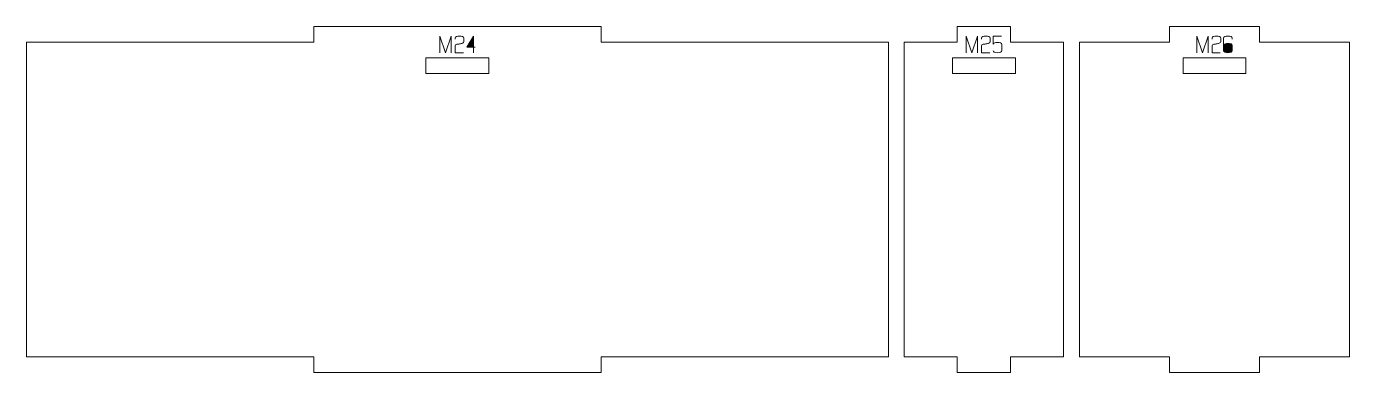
# Model space of a CAD drawing. Header units: centimetres. Extents: x -250 to 250, y -508 to 508.
# Drawn here: x -58.66 to -33.42, y -473.07 to -466.47 of the extents above; entities that cross this region are included whole.
import ezdxf

# ---------------------------------------------------------------- set-up
doc = ezdxf.new("R2010")
doc.units = ezdxf.units.CM
doc.header["$MEASUREMENT"] = 0
doc.layers.add('Capa 1', color=7, linetype='Continuous')

msp = doc.modelspace()

# ---------------------------------------------------------------- hatches: boundary and pattern name
at = {"layer": 'Capa 1', "true_color": 0x3e4095}
h = msp.add_hatch(color=175, dxfattribs=at)
edge = h.paths.add_edge_path()
edge.add_spline(control_points=[(-50.77359, -466.9741), (-50.77359, -466.9741), (-50.77359, -466.65766), (-50.77359, -466.65766), (-50.77359, -466.65766), (-50.66444, -466.9741), (-50.66444, -466.9741), (-50.66444, -466.9741), (-50.55575, -466.65766), (-50.55575, -466.65766), (-50.55575, -466.65766), (-50.55575, -466.9741), (-50.55575, -466.9741), (-50.55575, -466.9741), (-50.55575, -466.65766), (-50.55575, -466.65766), (-50.55575, -466.65766), (-50.66444, -466.9741), (-50.66444, -466.9741), (-50.66444, -466.9741), (-50.77359, -466.65766), (-50.77359, -466.65766), (-50.77359, -466.65766), (-50.77359, -466.9741), (-50.77359, -466.9741)], knot_values=[0, 0, 0, 0, 0.125, 0.125, 0.125, 0.25, 0.25, 0.25, 0.375, 0.375, 0.375, 0.5, 0.5, 0.5, 0.625, 0.625, 0.625, 0.75, 0.75, 0.75, 0.875, 0.875, 0.875, 1, 1, 1, 1], degree=3, periodic=1)
h = msp.add_hatch(color=175, dxfattribs=at)
edge = h.paths.add_edge_path()
edge.add_spline(control_points=[(-50.48054, -466.9741), (-50.48054, -466.9741), (-50.48054, -466.84156), (-50.48054, -466.84156), (-50.47962, -466.82964), (-50.46877, -466.82047), (-50.44798, -466.81405), (-50.43942, -466.81343), (-50.43124, -466.81244), (-50.42344, -466.81106), (-50.41565, -466.80969), (-50.40777, -466.80824), (-50.39982, -466.80671), (-50.38515, -466.80426), (-50.37391, -466.80227), (-50.36612, -466.80075), (-50.35832, -466.79922), (-50.35075, -466.79723), (-50.34341, -466.79478), (-50.32446, -466.78775), (-50.31498, -466.77873), (-50.31498, -466.76773), (-50.31498, -466.76773), (-50.31498, -466.69297), (-50.31498, -466.69297), (-50.31498, -466.68319), (-50.32285, -466.67486), (-50.3386, -466.66798), (-50.35434, -466.6611), (-50.37399, -466.65766), (-50.39753, -466.65766), (-50.42107, -466.65766), (-50.44072, -466.6611), (-50.45646, -466.66798), (-50.47221, -466.67486), (-50.48008, -466.68319), (-50.48008, -466.69297), (-50.48008, -466.69297), (-50.48008, -466.71544), (-50.48008, -466.71544), (-50.48008, -466.71544), (-50.48008, -466.69297), (-50.48008, -466.69297), (-50.48008, -466.68319), (-50.47221, -466.67486), (-50.45646, -466.66798), (-50.44072, -466.6611), (-50.42107, -466.65766), (-50.39753, -466.65766), (-50.37399, -466.65766), (-50.35434, -466.6611), (-50.3386, -466.66798), (-50.32285, -466.67486), (-50.31498, -466.68319), (-50.31498, -466.69297), (-50.31498, -466.69297), (-50.31498, -466.76773), (-50.31498, -466.76773), (-50.31498, -466.77873), (-50.32446, -466.78775), (-50.34341, -466.79478), (-50.35075, -466.79723), (-50.35832, -466.79922), (-50.36612, -466.80075), (-50.37391, -466.80227), (-50.38515, -466.80426), (-50.39982, -466.80671), (-50.40777, -466.80824), (-50.41565, -466.80969), (-50.42344, -466.81106), (-50.43124, -466.81244), (-50.43942, -466.81343), (-50.44798, -466.81405), (-50.46877, -466.82047), (-50.47962, -466.82964), (-50.48054, -466.84156), (-50.48054, -466.84156), (-50.48054, -466.9741), (-50.48054, -466.9741), (-50.48054, -466.9741), (-50.32369, -466.9741), (-50.32369, -466.9741), (-50.32369, -466.9741), (-50.48054, -466.9741), (-50.48054, -466.9741)], knot_values=[0, 0, 0, 0, 0.03571429, 0.03571429, 0.03571429, 0.07142857, 0.07142857, 0.07142857, 0.10714286, 0.10714286, 0.10714286, 0.14285714, 0.14285714, 0.14285714, 0.17857143, 0.17857143, 0.17857143, 0.21428571, 0.21428571, 0.21428571, 0.25, 0.25, 0.25, 0.28571429, 0.28571429, 0.28571429, 0.32142857, 0.32142857, 0.32142857, 0.35714286, 0.35714286, 0.35714286, 0.39285714, 0.39285714, 0.39285714, 0.42857143, 0.42857143, 0.42857143, 0.46428571, 0.46428571, 0.46428571, 0.5, 0.5, 0.5, 0.53571429, 0.53571429, 0.53571429, 0.57142857, 0.57142857, 0.57142857, 0.60714286, 0.60714286, 0.60714286, 0.64285714, 0.64285714, 0.64285714, 0.67857143, 0.67857143, 0.67857143, 0.71428571, 0.71428571, 0.71428571, 0.75, 0.75, 0.75, 0.78571429, 0.78571429, 0.78571429, 0.82142857, 0.82142857, 0.82142857, 0.85714286, 0.85714286, 0.85714286, 0.89285714, 0.89285714, 0.89285714, 0.92857143, 0.92857143, 0.92857143, 0.96428571, 0.96428571, 0.96428571, 1, 1, 1, 1], degree=3, periodic=1)
h = msp.add_hatch(color=175, dxfattribs=at)
edge = h.paths.add_edge_path()
edge.add_spline(control_points=[(-50.13016, -466.86954), (-50.13016, -466.86954), (-50.13016, -466.6572), (-50.13016, -466.6572), (-50.13016, -466.6572), (-50.25995, -466.86954), (-50.25995, -466.86954), (-50.25995, -466.86954), (-50.13016, -466.86954), (-50.13016, -466.86954)], knot_values=[0, 0, 0, 0, 0.33333333, 0.33333333, 0.33333333, 0.66666667, 0.66666667, 0.66666667, 1, 1, 1, 1], degree=3, periodic=1)
h = msp.add_hatch(color=175, dxfattribs=at)
edge = h.paths.add_edge_path()
edge.add_spline(control_points=[(-50.13016, -466.86954), (-50.13016, -466.86954), (-50.13016, -466.9741), (-50.13016, -466.9741), (-50.13016, -466.9741), (-50.13016, -466.86954), (-50.13016, -466.86954), (-50.13016, -466.86954), (-50.25995, -466.86954), (-50.25995, -466.86954), (-50.25995, -466.86954), (-50.13016, -466.6572), (-50.13016, -466.6572), (-50.13016, -466.6572), (-50.13016, -466.86954), (-50.13016, -466.86954), (-50.13016, -466.86954), (-50.10035, -466.86954), (-50.10035, -466.86954), (-50.10035, -466.86954), (-50.13016, -466.86954), (-50.13016, -466.86954)], knot_values=[0, 0, 0, 0, 0.14285714, 0.14285714, 0.14285714, 0.28571429, 0.28571429, 0.28571429, 0.42857143, 0.42857143, 0.42857143, 0.57142857, 0.57142857, 0.57142857, 0.71428571, 0.71428571, 0.71428571, 0.85714286, 0.85714286, 0.85714286, 1, 1, 1, 1], degree=3, periodic=1)
h = msp.add_hatch(color=175, dxfattribs=at)
edge = h.paths.add_edge_path()
edge.add_spline(control_points=[(-40.7325, -466.9741), (-40.7325, -466.9741), (-40.7325, -466.65766), (-40.7325, -466.65766), (-40.7325, -466.65766), (-40.62335, -466.9741), (-40.62335, -466.9741), (-40.62335, -466.9741), (-40.51466, -466.65766), (-40.51466, -466.65766), (-40.51466, -466.65766), (-40.51466, -466.9741), (-40.51466, -466.9741), (-40.51466, -466.9741), (-40.51466, -466.65766), (-40.51466, -466.65766), (-40.51466, -466.65766), (-40.62335, -466.9741), (-40.62335, -466.9741), (-40.62335, -466.9741), (-40.7325, -466.65766), (-40.7325, -466.65766), (-40.7325, -466.65766), (-40.7325, -466.9741), (-40.7325, -466.9741)], knot_values=[0, 0, 0, 0, 0.125, 0.125, 0.125, 0.25, 0.25, 0.25, 0.375, 0.375, 0.375, 0.5, 0.5, 0.5, 0.625, 0.625, 0.625, 0.75, 0.75, 0.75, 0.875, 0.875, 0.875, 1, 1, 1, 1], degree=3, periodic=1)
h = msp.add_hatch(color=175, dxfattribs=at)
edge = h.paths.add_edge_path()
edge.add_spline(control_points=[(-40.43945, -466.9741), (-40.43945, -466.9741), (-40.43945, -466.84156), (-40.43945, -466.84156), (-40.43853, -466.82964), (-40.42768, -466.82047), (-40.40689, -466.81405), (-40.39833, -466.81343), (-40.39015, -466.81244), (-40.38235, -466.81106), (-40.37456, -466.80969), (-40.36668, -466.80824), (-40.35873, -466.80671), (-40.34406, -466.80426), (-40.33282, -466.80227), (-40.32503, -466.80075), (-40.31723, -466.79922), (-40.30966, -466.79723), (-40.30232, -466.79478), (-40.28337, -466.78775), (-40.27389, -466.77873), (-40.27389, -466.76773), (-40.27389, -466.76773), (-40.27389, -466.69297), (-40.27389, -466.69297), (-40.27389, -466.68319), (-40.28176, -466.67486), (-40.29751, -466.66798), (-40.31325, -466.6611), (-40.3329, -466.65766), (-40.35644, -466.65766), (-40.37998, -466.65766), (-40.39963, -466.6611), (-40.41537, -466.66798), (-40.43112, -466.67486), (-40.43899, -466.68319), (-40.43899, -466.69297), (-40.43899, -466.69297), (-40.43899, -466.71544), (-40.43899, -466.71544), (-40.43899, -466.71544), (-40.43899, -466.69297), (-40.43899, -466.69297), (-40.43899, -466.68319), (-40.43112, -466.67486), (-40.41537, -466.66798), (-40.39963, -466.6611), (-40.37998, -466.65766), (-40.35644, -466.65766), (-40.3329, -466.65766), (-40.31325, -466.6611), (-40.29751, -466.66798), (-40.28176, -466.67486), (-40.27389, -466.68319), (-40.27389, -466.69297), (-40.27389, -466.69297), (-40.27389, -466.76773), (-40.27389, -466.76773), (-40.27389, -466.77873), (-40.28337, -466.78775), (-40.30232, -466.79478), (-40.30966, -466.79723), (-40.31723, -466.79922), (-40.32503, -466.80075), (-40.33282, -466.80227), (-40.34406, -466.80426), (-40.35873, -466.80671), (-40.36668, -466.80824), (-40.37456, -466.80969), (-40.38235, -466.81106), (-40.39015, -466.81244), (-40.39833, -466.81343), (-40.40689, -466.81405), (-40.42768, -466.82047), (-40.43853, -466.82964), (-40.43945, -466.84156), (-40.43945, -466.84156), (-40.43945, -466.9741), (-40.43945, -466.9741), (-40.43945, -466.9741), (-40.2826, -466.9741), (-40.2826, -466.9741), (-40.2826, -466.9741), (-40.43945, -466.9741), (-40.43945, -466.9741)], knot_values=[0, 0, 0, 0, 0.03571429, 0.03571429, 0.03571429, 0.07142857, 0.07142857, 0.07142857, 0.10714286, 0.10714286, 0.10714286, 0.14285714, 0.14285714, 0.14285714, 0.17857143, 0.17857143, 0.17857143, 0.21428571, 0.21428571, 0.21428571, 0.25, 0.25, 0.25, 0.28571429, 0.28571429, 0.28571429, 0.32142857, 0.32142857, 0.32142857, 0.35714286, 0.35714286, 0.35714286, 0.39285714, 0.39285714, 0.39285714, 0.42857143, 0.42857143, 0.42857143, 0.46428571, 0.46428571, 0.46428571, 0.5, 0.5, 0.5, 0.53571429, 0.53571429, 0.53571429, 0.57142857, 0.57142857, 0.57142857, 0.60714286, 0.60714286, 0.60714286, 0.64285714, 0.64285714, 0.64285714, 0.67857143, 0.67857143, 0.67857143, 0.71428571, 0.71428571, 0.71428571, 0.75, 0.75, 0.75, 0.78571429, 0.78571429, 0.78571429, 0.82142857, 0.82142857, 0.82142857, 0.85714286, 0.85714286, 0.85714286, 0.89285714, 0.89285714, 0.89285714, 0.92857143, 0.92857143, 0.92857143, 0.96428571, 0.96428571, 0.96428571, 1, 1, 1, 1], degree=3, periodic=1)
h = msp.add_hatch(color=175, dxfattribs=at)
edge = h.paths.add_edge_path()
edge.add_spline(control_points=[(-40.13631, -466.9741), (-40.15985, -466.9741), (-40.1795, -466.97066), (-40.19524, -466.96378), (-40.21099, -466.9569), (-40.21886, -466.94857), (-40.21886, -466.93879), (-40.21886, -466.94857), (-40.21099, -466.9569), (-40.19524, -466.96378), (-40.1795, -466.97066), (-40.15985, -466.9741), (-40.13631, -466.9741), (-40.11277, -466.9741), (-40.09312, -466.97066), (-40.07738, -466.96378), (-40.06163, -466.9569), (-40.05376, -466.94857), (-40.05376, -466.93879), (-40.05376, -466.93879), (-40.05376, -466.81313), (-40.05376, -466.81313), (-40.05376, -466.80334), (-40.06163, -466.79501), (-40.07738, -466.78813), (-40.09312, -466.78125), (-40.11277, -466.77781), (-40.13631, -466.77781), (-40.15771, -466.77965), (-40.17422, -466.7821), (-40.18584, -466.78515), (-40.19746, -466.78821), (-40.20846, -466.79754), (-40.21886, -466.81313), (-40.21886, -466.81313), (-40.21886, -466.65766), (-40.21886, -466.65766), (-40.21886, -466.65766), (-40.05926, -466.65766), (-40.05926, -466.65766), (-40.05926, -466.65766), (-40.21886, -466.65766), (-40.21886, -466.65766), (-40.21886, -466.65766), (-40.21886, -466.81313), (-40.21886, -466.81313), (-40.20846, -466.79754), (-40.19746, -466.78821), (-40.18584, -466.78515), (-40.17422, -466.7821), (-40.15771, -466.77965), (-40.13631, -466.77781), (-40.11277, -466.77781), (-40.09312, -466.78125), (-40.07738, -466.78813), (-40.06163, -466.79501), (-40.05376, -466.80334), (-40.05376, -466.81313), (-40.05376, -466.81313), (-40.05376, -466.93879), (-40.05376, -466.93879), (-40.05376, -466.94857), (-40.06163, -466.9569), (-40.07738, -466.96378), (-40.09312, -466.97066), (-40.11277, -466.9741), (-40.13631, -466.9741)], knot_values=[0, 0, 0, 0, 0.04545455, 0.04545455, 0.04545455, 0.09090909, 0.09090909, 0.09090909, 0.13636364, 0.13636364, 0.13636364, 0.18181818, 0.18181818, 0.18181818, 0.22727273, 0.22727273, 0.22727273, 0.27272727, 0.27272727, 0.27272727, 0.31818182, 0.31818182, 0.31818182, 0.36363636, 0.36363636, 0.36363636, 0.40909091, 0.40909091, 0.40909091, 0.45454545, 0.45454545, 0.45454545, 0.5, 0.5, 0.5, 0.54545455, 0.54545455, 0.54545455, 0.59090909, 0.59090909, 0.59090909, 0.63636364, 0.63636364, 0.63636364, 0.68181818, 0.68181818, 0.68181818, 0.72727273, 0.72727273, 0.72727273, 0.77272727, 0.77272727, 0.77272727, 0.81818182, 0.81818182, 0.81818182, 0.86363636, 0.86363636, 0.86363636, 0.90909091, 0.90909091, 0.90909091, 0.95454545, 0.95454545, 0.95454545, 1, 1, 1, 1], degree=3, periodic=1)
h = msp.add_hatch(color=175, dxfattribs=at)
edge = h.paths.add_edge_path()
edge.add_spline(control_points=[(-36.33389, -466.9741), (-36.33389, -466.9741), (-36.33389, -466.65766), (-36.33389, -466.65766), (-36.33389, -466.65766), (-36.22474, -466.9741), (-36.22474, -466.9741), (-36.22474, -466.9741), (-36.11605, -466.65766), (-36.11605, -466.65766), (-36.11605, -466.65766), (-36.11605, -466.9741), (-36.11605, -466.9741), (-36.11605, -466.9741), (-36.11605, -466.65766), (-36.11605, -466.65766), (-36.11605, -466.65766), (-36.22474, -466.9741), (-36.22474, -466.9741), (-36.22474, -466.9741), (-36.33389, -466.65766), (-36.33389, -466.65766), (-36.33389, -466.65766), (-36.33389, -466.9741), (-36.33389, -466.9741)], knot_values=[0, 0, 0, 0, 0.125, 0.125, 0.125, 0.25, 0.25, 0.25, 0.375, 0.375, 0.375, 0.5, 0.5, 0.5, 0.625, 0.625, 0.625, 0.75, 0.75, 0.75, 0.875, 0.875, 0.875, 1, 1, 1, 1], degree=3, periodic=1)
h = msp.add_hatch(color=175, dxfattribs=at)
edge = h.paths.add_edge_path()
edge.add_spline(control_points=[(-36.04084, -466.9741), (-36.04084, -466.9741), (-36.04084, -466.84156), (-36.04084, -466.84156), (-36.03992, -466.82964), (-36.02907, -466.82047), (-36.00828, -466.81405), (-35.99972, -466.81343), (-35.99154, -466.81244), (-35.98374, -466.81106), (-35.97595, -466.80969), (-35.96807, -466.80824), (-35.96012, -466.80671), (-35.94545, -466.80426), (-35.93421, -466.80227), (-35.92642, -466.80075), (-35.91862, -466.79922), (-35.91105, -466.79723), (-35.90371, -466.79478), (-35.88476, -466.78775), (-35.87528, -466.77873), (-35.87528, -466.76773), (-35.87528, -466.76773), (-35.87528, -466.69297), (-35.87528, -466.69297), (-35.87528, -466.68319), (-35.88315, -466.67486), (-35.8989, -466.66798), (-35.91464, -466.6611), (-35.93429, -466.65766), (-35.95783, -466.65766), (-35.98137, -466.65766), (-36.00102, -466.6611), (-36.01676, -466.66798), (-36.03251, -466.67486), (-36.04038, -466.68319), (-36.04038, -466.69297), (-36.04038, -466.69297), (-36.04038, -466.71544), (-36.04038, -466.71544), (-36.04038, -466.71544), (-36.04038, -466.69297), (-36.04038, -466.69297), (-36.04038, -466.68319), (-36.03251, -466.67486), (-36.01676, -466.66798), (-36.00102, -466.6611), (-35.98137, -466.65766), (-35.95783, -466.65766), (-35.93429, -466.65766), (-35.91464, -466.6611), (-35.8989, -466.66798), (-35.88315, -466.67486), (-35.87528, -466.68319), (-35.87528, -466.69297), (-35.87528, -466.69297), (-35.87528, -466.76773), (-35.87528, -466.76773), (-35.87528, -466.77873), (-35.88476, -466.78775), (-35.90371, -466.79478), (-35.91105, -466.79723), (-35.91862, -466.79922), (-35.92642, -466.80075), (-35.93421, -466.80227), (-35.94545, -466.80426), (-35.96012, -466.80671), (-35.96807, -466.80824), (-35.97595, -466.80969), (-35.98374, -466.81106), (-35.99154, -466.81244), (-35.99972, -466.81343), (-36.00828, -466.81405), (-36.02907, -466.82047), (-36.03992, -466.82964), (-36.04084, -466.84156), (-36.04084, -466.84156), (-36.04084, -466.9741), (-36.04084, -466.9741), (-36.04084, -466.9741), (-35.88399, -466.9741), (-35.88399, -466.9741), (-35.88399, -466.9741), (-36.04084, -466.9741), (-36.04084, -466.9741)], knot_values=[0, 0, 0, 0, 0.03571429, 0.03571429, 0.03571429, 0.07142857, 0.07142857, 0.07142857, 0.10714286, 0.10714286, 0.10714286, 0.14285714, 0.14285714, 0.14285714, 0.17857143, 0.17857143, 0.17857143, 0.21428571, 0.21428571, 0.21428571, 0.25, 0.25, 0.25, 0.28571429, 0.28571429, 0.28571429, 0.32142857, 0.32142857, 0.32142857, 0.35714286, 0.35714286, 0.35714286, 0.39285714, 0.39285714, 0.39285714, 0.42857143, 0.42857143, 0.42857143, 0.46428571, 0.46428571, 0.46428571, 0.5, 0.5, 0.5, 0.53571429, 0.53571429, 0.53571429, 0.57142857, 0.57142857, 0.57142857, 0.60714286, 0.60714286, 0.60714286, 0.64285714, 0.64285714, 0.64285714, 0.67857143, 0.67857143, 0.67857143, 0.71428571, 0.71428571, 0.71428571, 0.75, 0.75, 0.75, 0.78571429, 0.78571429, 0.78571429, 0.82142857, 0.82142857, 0.82142857, 0.85714286, 0.85714286, 0.85714286, 0.89285714, 0.89285714, 0.89285714, 0.92857143, 0.92857143, 0.92857143, 0.96428571, 0.96428571, 0.96428571, 1, 1, 1, 1], degree=3, periodic=1)
h = msp.add_hatch(color=175, dxfattribs=at)
edge = h.paths.add_edge_path()
edge.add_spline(control_points=[(-35.7377, -466.9741), (-35.76124, -466.9741), (-35.78089, -466.97066), (-35.79663, -466.96378), (-35.81238, -466.9569), (-35.82025, -466.94857), (-35.82025, -466.93879), (-35.82025, -466.93879), (-35.82025, -466.83193), (-35.82025, -466.83193), (-35.82025, -466.83193), (-35.82025, -466.69297), (-35.82025, -466.69297), (-35.82025, -466.68319), (-35.81238, -466.67486), (-35.79663, -466.66798), (-35.78089, -466.6611), (-35.76124, -466.65766), (-35.7377, -466.65766), (-35.71416, -466.65766), (-35.69451, -466.6611), (-35.67877, -466.66798), (-35.66302, -466.67486), (-35.65515, -466.68319), (-35.65515, -466.69297), (-35.65515, -466.69297), (-35.65515, -466.71865), (-35.65515, -466.71865), (-35.65515, -466.71865), (-35.65515, -466.69297), (-35.65515, -466.69297), (-35.65515, -466.68319), (-35.66302, -466.67486), (-35.67877, -466.66798), (-35.69451, -466.6611), (-35.71416, -466.65766), (-35.7377, -466.65766), (-35.76124, -466.65766), (-35.78089, -466.6611), (-35.79663, -466.66798), (-35.81238, -466.67486), (-35.82025, -466.68319), (-35.82025, -466.69297), (-35.82025, -466.69297), (-35.82025, -466.83193), (-35.82025, -466.83193), (-35.82025, -466.82276), (-35.8107, -466.81458), (-35.79159, -466.8074), (-35.77248, -466.80021), (-35.75452, -466.79662), (-35.7377, -466.79662), (-35.71416, -466.79662), (-35.69451, -466.80006), (-35.67877, -466.80694), (-35.66302, -466.81382), (-35.65515, -466.82215), (-35.65515, -466.83193), (-35.65515, -466.83193), (-35.65515, -466.93879), (-35.65515, -466.93879), (-35.65515, -466.94857), (-35.66302, -466.9569), (-35.67877, -466.96378), (-35.69451, -466.97066), (-35.71416, -466.9741), (-35.7377, -466.9741)], knot_values=[0, 0, 0, 0, 0.04545455, 0.04545455, 0.04545455, 0.09090909, 0.09090909, 0.09090909, 0.13636364, 0.13636364, 0.13636364, 0.18181818, 0.18181818, 0.18181818, 0.22727273, 0.22727273, 0.22727273, 0.27272727, 0.27272727, 0.27272727, 0.31818182, 0.31818182, 0.31818182, 0.36363636, 0.36363636, 0.36363636, 0.40909091, 0.40909091, 0.40909091, 0.45454545, 0.45454545, 0.45454545, 0.5, 0.5, 0.5, 0.54545455, 0.54545455, 0.54545455, 0.59090909, 0.59090909, 0.59090909, 0.63636364, 0.63636364, 0.63636364, 0.68181818, 0.68181818, 0.68181818, 0.72727273, 0.72727273, 0.72727273, 0.77272727, 0.77272727, 0.77272727, 0.81818182, 0.81818182, 0.81818182, 0.86363636, 0.86363636, 0.86363636, 0.90909091, 0.90909091, 0.90909091, 0.95454545, 0.95454545, 0.95454545, 1, 1, 1, 1], degree=3, periodic=1)
h = msp.add_hatch(color=175, dxfattribs=at)
edge = h.paths.add_edge_path()
edge.add_spline(control_points=[(-35.82025, -466.93879), (-35.82025, -466.94857), (-35.81238, -466.9569), (-35.79663, -466.96378), (-35.78089, -466.97066), (-35.76124, -466.9741), (-35.7377, -466.9741), (-35.71416, -466.9741), (-35.69451, -466.97066), (-35.67877, -466.96378), (-35.66302, -466.9569), (-35.65515, -466.94857), (-35.65515, -466.93879), (-35.65515, -466.93879), (-35.65515, -466.83193), (-35.65515, -466.83193), (-35.65515, -466.82215), (-35.66302, -466.81382), (-35.67877, -466.80694), (-35.69451, -466.80006), (-35.71416, -466.79662), (-35.7377, -466.79662), (-35.75452, -466.79662), (-35.77248, -466.80021), (-35.79159, -466.8074), (-35.8107, -466.81458), (-35.82025, -466.82276), (-35.82025, -466.83193), (-35.82025, -466.83193), (-35.82025, -466.93879), (-35.82025, -466.93879)], knot_values=[0, 0, 0, 0, 0.1, 0.1, 0.1, 0.2, 0.2, 0.2, 0.3, 0.3, 0.3, 0.4, 0.4, 0.4, 0.5, 0.5, 0.5, 0.6, 0.6, 0.6, 0.7, 0.7, 0.7, 0.8, 0.8, 0.8, 0.9, 0.9, 0.9, 1, 1, 1, 1], degree=3, periodic=1)

# ---------------------------------------------------------------- linework, layer by layer
at = {"layer": 'Capa 1', "color": 240, "lineweight": 9}
for points, knots in [([(-58.65942, -466.7741), (-58.65942, -466.7741), (-58.65942, -472.7741), (-58.65942, -472.7741), (-58.65942, -472.7741), (-53.17794, -472.7741), (-53.17794, -472.7741), (-53.17794, -472.7741), (-53.17794, -473.0741), (-53.17794, -473.0741), (-53.17794, -473.0741), (-47.69645, -473.0741), (-47.69645, -473.0741), (-47.69645, -473.0741), (-47.69645, -472.7741), (-47.69645, -472.7741), (-47.69645, -472.7741), (-42.21497, -472.7741), (-42.21497, -472.7741), (-42.21497, -472.7741), (-42.21497, -466.7741), (-42.21497, -466.7741), (-42.21497, -466.7741), (-47.69645, -466.7741), (-47.69645, -466.7741), (-47.69645, -466.7741), (-47.69645, -466.4741), (-47.69645, -466.4741), (-47.69645, -466.4741), (-53.17794, -466.4741), (-53.17794, -466.4741), (-53.17794, -466.4741), (-53.17794, -466.7741), (-53.17794, -466.7741), (-53.17794, -466.7741), (-58.65942, -466.7741), (-58.65942, -466.7741)], [0, 0, 0, 0, 0.08333333, 0.08333333, 0.08333333, 0.16666667, 0.16666667, 0.16666667, 0.25, 0.25, 0.25, 0.33333333, 0.33333333, 0.33333333, 0.41666667, 0.41666667, 0.41666667, 0.5, 0.5, 0.5, 0.58333333, 0.58333333, 0.58333333, 0.66666667, 0.66666667, 0.66666667, 0.75, 0.75, 0.75, 0.83333333, 0.83333333, 0.83333333, 0.91666667, 0.91666667, 0.91666667, 1, 1, 1, 1]), ([(-41.91497, -466.7741), (-41.91497, -466.7741), (-41.91497, -472.7741), (-41.91497, -472.7741), (-41.91497, -472.7741), (-40.90056, -472.7741), (-40.90056, -472.7741), (-40.90056, -472.7741), (-40.90056, -473.0741), (-40.90056, -473.0741), (-40.90056, -473.0741), (-39.88615, -473.0741), (-39.88615, -473.0741), (-39.88615, -473.0741), (-39.88615, -472.7741), (-39.88615, -472.7741), (-39.88615, -472.7741), (-38.87175, -472.7741), (-38.87175, -472.7741), (-38.87175, -472.7741), (-38.87175, -466.7741), (-38.87175, -466.7741), (-38.87175, -466.7741), (-39.88615, -466.7741), (-39.88615, -466.7741), (-39.88615, -466.7741), (-39.88615, -466.4741), (-39.88615, -466.4741), (-39.88615, -466.4741), (-40.90056, -466.4741), (-40.90056, -466.4741), (-40.90056, -466.4741), (-40.90056, -466.7741), (-40.90056, -466.7741), (-40.90056, -466.7741), (-41.91497, -466.7741), (-41.91497, -466.7741)], [0, 0, 0, 0, 0.08333333, 0.08333333, 0.08333333, 0.16666667, 0.16666667, 0.16666667, 0.25, 0.25, 0.25, 0.33333333, 0.33333333, 0.33333333, 0.41666667, 0.41666667, 0.41666667, 0.5, 0.5, 0.5, 0.58333333, 0.58333333, 0.58333333, 0.66666667, 0.66666667, 0.66666667, 0.75, 0.75, 0.75, 0.83333333, 0.83333333, 0.83333333, 0.91666667, 0.91666667, 0.91666667, 1, 1, 1, 1]), ([(-38.57175, -466.7741), (-38.57175, -466.7741), (-38.57175, -472.7741), (-38.57175, -472.7741), (-38.57175, -472.7741), (-36.85375, -472.7741), (-36.85375, -472.7741), (-36.85375, -472.7741), (-36.85375, -473.0741), (-36.85375, -473.0741), (-36.85375, -473.0741), (-35.13575, -473.0741), (-35.13575, -473.0741), (-35.13575, -473.0741), (-35.13575, -472.7741), (-35.13575, -472.7741), (-35.13575, -472.7741), (-33.41775, -472.7741), (-33.41775, -472.7741), (-33.41775, -472.7741), (-33.41775, -466.7741), (-33.41775, -466.7741), (-33.41775, -466.7741), (-35.13575, -466.7741), (-35.13575, -466.7741), (-35.13575, -466.7741), (-35.13575, -466.4741), (-35.13575, -466.4741), (-35.13575, -466.4741), (-36.85375, -466.4741), (-36.85375, -466.4741), (-36.85375, -466.4741), (-36.85375, -466.7741), (-36.85375, -466.7741), (-36.85375, -466.7741), (-38.57175, -466.7741), (-38.57175, -466.7741)], [0, 0, 0, 0, 0.08333333, 0.08333333, 0.08333333, 0.16666667, 0.16666667, 0.16666667, 0.25, 0.25, 0.25, 0.33333333, 0.33333333, 0.33333333, 0.41666667, 0.41666667, 0.41666667, 0.5, 0.5, 0.5, 0.58333333, 0.58333333, 0.58333333, 0.66666667, 0.66666667, 0.66666667, 0.75, 0.75, 0.75, 0.83333333, 0.83333333, 0.83333333, 0.91666667, 0.91666667, 0.91666667, 1, 1, 1, 1]), ([(-51.0372, -467.374), (-51.0372, -467.374), (-49.8372, -467.374), (-49.8372, -467.374), (-49.8372, -467.374), (-49.8372, -467.074), (-49.8372, -467.074), (-49.8372, -467.074), (-51.0372, -467.074), (-51.0372, -467.074), (-51.0372, -467.074), (-51.0372, -467.374), (-51.0372, -467.374)], [0, 0, 0, 0, 0.25, 0.25, 0.25, 0.5, 0.5, 0.5, 0.75, 0.75, 0.75, 1, 1, 1, 1]), ([(-40.99336, -467.374), (-40.99336, -467.374), (-39.79336, -467.374), (-39.79336, -467.374), (-39.79336, -467.374), (-39.79336, -467.074), (-39.79336, -467.074), (-39.79336, -467.074), (-40.99336, -467.074), (-40.99336, -467.074), (-40.99336, -467.074), (-40.99336, -467.374), (-40.99336, -467.374)], [0, 0, 0, 0, 0.25, 0.25, 0.25, 0.5, 0.5, 0.5, 0.75, 0.75, 0.75, 1, 1, 1, 1]), ([(-36.59475, -467.374), (-36.59475, -467.374), (-35.39475, -467.374), (-35.39475, -467.374), (-35.39475, -467.374), (-35.39475, -467.074), (-35.39475, -467.074), (-35.39475, -467.074), (-36.59475, -467.074), (-36.59475, -467.074), (-36.59475, -467.074), (-36.59475, -467.374), (-36.59475, -467.374)], [0, 0, 0, 0, 0.25, 0.25, 0.25, 0.5, 0.5, 0.5, 0.75, 0.75, 0.75, 1, 1, 1, 1])]:
    msp.add_open_spline(points, degree=3, knots=knots, dxfattribs=at)
at = {"layer": 'Capa 1', "color": 114, "lineweight": 9}
for points, knots in [([(-50.77359, -466.9741), (-50.77359, -466.9741), (-50.77359, -466.65766), (-50.77359, -466.65766), (-50.77359, -466.65766), (-50.66444, -466.9741), (-50.66444, -466.9741), (-50.66444, -466.9741), (-50.55575, -466.65766), (-50.55575, -466.65766), (-50.55575, -466.65766), (-50.55575, -466.9741), (-50.55575, -466.9741), (-50.55575, -466.9741), (-50.55575, -466.65766), (-50.55575, -466.65766), (-50.55575, -466.65766), (-50.66444, -466.9741), (-50.66444, -466.9741), (-50.66444, -466.9741), (-50.77359, -466.65766), (-50.77359, -466.65766), (-50.77359, -466.65766), (-50.77359, -466.9741), (-50.77359, -466.9741)], [0, 0, 0, 0, 0.125, 0.125, 0.125, 0.25, 0.25, 0.25, 0.375, 0.375, 0.375, 0.5, 0.5, 0.5, 0.625, 0.625, 0.625, 0.75, 0.75, 0.75, 0.875, 0.875, 0.875, 1, 1, 1, 1]), ([(-50.48054, -466.9741), (-50.48054, -466.9741), (-50.48054, -466.84156), (-50.48054, -466.84156), (-50.47962, -466.82964), (-50.46877, -466.82047), (-50.44798, -466.81405), (-50.43942, -466.81343), (-50.43124, -466.81244), (-50.42344, -466.81106), (-50.41565, -466.80969), (-50.40777, -466.80824), (-50.39982, -466.80671), (-50.38515, -466.80426), (-50.37391, -466.80227), (-50.36612, -466.80075), (-50.35832, -466.79922), (-50.35075, -466.79723), (-50.34341, -466.79478), (-50.32446, -466.78775), (-50.31498, -466.77873), (-50.31498, -466.76773), (-50.31498, -466.76773), (-50.31498, -466.69297), (-50.31498, -466.69297), (-50.31498, -466.68319), (-50.32285, -466.67486), (-50.3386, -466.66798), (-50.35434, -466.6611), (-50.37399, -466.65766), (-50.39753, -466.65766), (-50.42107, -466.65766), (-50.44072, -466.6611), (-50.45646, -466.66798), (-50.47221, -466.67486), (-50.48008, -466.68319), (-50.48008, -466.69297), (-50.48008, -466.69297), (-50.48008, -466.71544), (-50.48008, -466.71544), (-50.48008, -466.71544), (-50.48008, -466.69297), (-50.48008, -466.69297), (-50.48008, -466.68319), (-50.47221, -466.67486), (-50.45646, -466.66798), (-50.44072, -466.6611), (-50.42107, -466.65766), (-50.39753, -466.65766), (-50.37399, -466.65766), (-50.35434, -466.6611), (-50.3386, -466.66798), (-50.32285, -466.67486), (-50.31498, -466.68319), (-50.31498, -466.69297), (-50.31498, -466.69297), (-50.31498, -466.76773), (-50.31498, -466.76773), (-50.31498, -466.77873), (-50.32446, -466.78775), (-50.34341, -466.79478), (-50.35075, -466.79723), (-50.35832, -466.79922), (-50.36612, -466.80075), (-50.37391, -466.80227), (-50.38515, -466.80426), (-50.39982, -466.80671), (-50.40777, -466.80824), (-50.41565, -466.80969), (-50.42344, -466.81106), (-50.43124, -466.81244), (-50.43942, -466.81343), (-50.44798, -466.81405), (-50.46877, -466.82047), (-50.47962, -466.82964), (-50.48054, -466.84156), (-50.48054, -466.84156), (-50.48054, -466.9741), (-50.48054, -466.9741), (-50.48054, -466.9741), (-50.32369, -466.9741), (-50.32369, -466.9741), (-50.32369, -466.9741), (-50.48054, -466.9741), (-50.48054, -466.9741)], [0, 0, 0, 0, 0.03571429, 0.03571429, 0.03571429, 0.07142857, 0.07142857, 0.07142857, 0.10714286, 0.10714286, 0.10714286, 0.14285714, 0.14285714, 0.14285714, 0.17857143, 0.17857143, 0.17857143, 0.21428571, 0.21428571, 0.21428571, 0.25, 0.25, 0.25, 0.28571429, 0.28571429, 0.28571429, 0.32142857, 0.32142857, 0.32142857, 0.35714286, 0.35714286, 0.35714286, 0.39285714, 0.39285714, 0.39285714, 0.42857143, 0.42857143, 0.42857143, 0.46428571, 0.46428571, 0.46428571, 0.5, 0.5, 0.5, 0.53571429, 0.53571429, 0.53571429, 0.57142857, 0.57142857, 0.57142857, 0.60714286, 0.60714286, 0.60714286, 0.64285714, 0.64285714, 0.64285714, 0.67857143, 0.67857143, 0.67857143, 0.71428571, 0.71428571, 0.71428571, 0.75, 0.75, 0.75, 0.78571429, 0.78571429, 0.78571429, 0.82142857, 0.82142857, 0.82142857, 0.85714286, 0.85714286, 0.85714286, 0.89285714, 0.89285714, 0.89285714, 0.92857143, 0.92857143, 0.92857143, 0.96428571, 0.96428571, 0.96428571, 1, 1, 1, 1]), ([(-50.13016, -466.86954), (-50.13016, -466.86954), (-50.13016, -466.6572), (-50.13016, -466.6572), (-50.13016, -466.6572), (-50.25995, -466.86954), (-50.25995, -466.86954), (-50.25995, -466.86954), (-50.13016, -466.86954), (-50.13016, -466.86954)], [0, 0, 0, 0, 0.33333333, 0.33333333, 0.33333333, 0.66666667, 0.66666667, 0.66666667, 1, 1, 1, 1]), ([(-50.13016, -466.86954), (-50.13016, -466.86954), (-50.13016, -466.9741), (-50.13016, -466.9741), (-50.13016, -466.9741), (-50.13016, -466.86954), (-50.13016, -466.86954), (-50.13016, -466.86954), (-50.25995, -466.86954), (-50.25995, -466.86954), (-50.25995, -466.86954), (-50.13016, -466.6572), (-50.13016, -466.6572), (-50.13016, -466.6572), (-50.13016, -466.86954), (-50.13016, -466.86954), (-50.13016, -466.86954), (-50.10035, -466.86954), (-50.10035, -466.86954), (-50.10035, -466.86954), (-50.13016, -466.86954), (-50.13016, -466.86954)], [0, 0, 0, 0, 0.14285714, 0.14285714, 0.14285714, 0.28571429, 0.28571429, 0.28571429, 0.42857143, 0.42857143, 0.42857143, 0.57142857, 0.57142857, 0.57142857, 0.71428571, 0.71428571, 0.71428571, 0.85714286, 0.85714286, 0.85714286, 1, 1, 1, 1]), ([(-40.7325, -466.9741), (-40.7325, -466.9741), (-40.7325, -466.65766), (-40.7325, -466.65766), (-40.7325, -466.65766), (-40.62335, -466.9741), (-40.62335, -466.9741), (-40.62335, -466.9741), (-40.51466, -466.65766), (-40.51466, -466.65766), (-40.51466, -466.65766), (-40.51466, -466.9741), (-40.51466, -466.9741), (-40.51466, -466.9741), (-40.51466, -466.65766), (-40.51466, -466.65766), (-40.51466, -466.65766), (-40.62335, -466.9741), (-40.62335, -466.9741), (-40.62335, -466.9741), (-40.7325, -466.65766), (-40.7325, -466.65766), (-40.7325, -466.65766), (-40.7325, -466.9741), (-40.7325, -466.9741)], [0, 0, 0, 0, 0.125, 0.125, 0.125, 0.25, 0.25, 0.25, 0.375, 0.375, 0.375, 0.5, 0.5, 0.5, 0.625, 0.625, 0.625, 0.75, 0.75, 0.75, 0.875, 0.875, 0.875, 1, 1, 1, 1]), ([(-40.43945, -466.9741), (-40.43945, -466.9741), (-40.43945, -466.84156), (-40.43945, -466.84156), (-40.43853, -466.82964), (-40.42768, -466.82047), (-40.40689, -466.81405), (-40.39833, -466.81343), (-40.39015, -466.81244), (-40.38235, -466.81106), (-40.37456, -466.80969), (-40.36668, -466.80824), (-40.35873, -466.80671), (-40.34406, -466.80426), (-40.33282, -466.80227), (-40.32503, -466.80075), (-40.31723, -466.79922), (-40.30966, -466.79723), (-40.30232, -466.79478), (-40.28337, -466.78775), (-40.27389, -466.77873), (-40.27389, -466.76773), (-40.27389, -466.76773), (-40.27389, -466.69297), (-40.27389, -466.69297), (-40.27389, -466.68319), (-40.28176, -466.67486), (-40.29751, -466.66798), (-40.31325, -466.6611), (-40.3329, -466.65766), (-40.35644, -466.65766), (-40.37998, -466.65766), (-40.39963, -466.6611), (-40.41537, -466.66798), (-40.43112, -466.67486), (-40.43899, -466.68319), (-40.43899, -466.69297), (-40.43899, -466.69297), (-40.43899, -466.71544), (-40.43899, -466.71544), (-40.43899, -466.71544), (-40.43899, -466.69297), (-40.43899, -466.69297), (-40.43899, -466.68319), (-40.43112, -466.67486), (-40.41537, -466.66798), (-40.39963, -466.6611), (-40.37998, -466.65766), (-40.35644, -466.65766), (-40.3329, -466.65766), (-40.31325, -466.6611), (-40.29751, -466.66798), (-40.28176, -466.67486), (-40.27389, -466.68319), (-40.27389, -466.69297), (-40.27389, -466.69297), (-40.27389, -466.76773), (-40.27389, -466.76773), (-40.27389, -466.77873), (-40.28337, -466.78775), (-40.30232, -466.79478), (-40.30966, -466.79723), (-40.31723, -466.79922), (-40.32503, -466.80075), (-40.33282, -466.80227), (-40.34406, -466.80426), (-40.35873, -466.80671), (-40.36668, -466.80824), (-40.37456, -466.80969), (-40.38235, -466.81106), (-40.39015, -466.81244), (-40.39833, -466.81343), (-40.40689, -466.81405), (-40.42768, -466.82047), (-40.43853, -466.82964), (-40.43945, -466.84156), (-40.43945, -466.84156), (-40.43945, -466.9741), (-40.43945, -466.9741), (-40.43945, -466.9741), (-40.2826, -466.9741), (-40.2826, -466.9741), (-40.2826, -466.9741), (-40.43945, -466.9741), (-40.43945, -466.9741)], [0, 0, 0, 0, 0.03571429, 0.03571429, 0.03571429, 0.07142857, 0.07142857, 0.07142857, 0.10714286, 0.10714286, 0.10714286, 0.14285714, 0.14285714, 0.14285714, 0.17857143, 0.17857143, 0.17857143, 0.21428571, 0.21428571, 0.21428571, 0.25, 0.25, 0.25, 0.28571429, 0.28571429, 0.28571429, 0.32142857, 0.32142857, 0.32142857, 0.35714286, 0.35714286, 0.35714286, 0.39285714, 0.39285714, 0.39285714, 0.42857143, 0.42857143, 0.42857143, 0.46428571, 0.46428571, 0.46428571, 0.5, 0.5, 0.5, 0.53571429, 0.53571429, 0.53571429, 0.57142857, 0.57142857, 0.57142857, 0.60714286, 0.60714286, 0.60714286, 0.64285714, 0.64285714, 0.64285714, 0.67857143, 0.67857143, 0.67857143, 0.71428571, 0.71428571, 0.71428571, 0.75, 0.75, 0.75, 0.78571429, 0.78571429, 0.78571429, 0.82142857, 0.82142857, 0.82142857, 0.85714286, 0.85714286, 0.85714286, 0.89285714, 0.89285714, 0.89285714, 0.92857143, 0.92857143, 0.92857143, 0.96428571, 0.96428571, 0.96428571, 1, 1, 1, 1]), ([(-40.13631, -466.9741), (-40.15985, -466.9741), (-40.1795, -466.97066), (-40.19524, -466.96378), (-40.21099, -466.9569), (-40.21886, -466.94857), (-40.21886, -466.93879), (-40.21886, -466.94857), (-40.21099, -466.9569), (-40.19524, -466.96378), (-40.1795, -466.97066), (-40.15985, -466.9741), (-40.13631, -466.9741), (-40.11277, -466.9741), (-40.09312, -466.97066), (-40.07738, -466.96378), (-40.06163, -466.9569), (-40.05376, -466.94857), (-40.05376, -466.93879), (-40.05376, -466.93879), (-40.05376, -466.81313), (-40.05376, -466.81313), (-40.05376, -466.80334), (-40.06163, -466.79501), (-40.07738, -466.78813), (-40.09312, -466.78125), (-40.11277, -466.77781), (-40.13631, -466.77781), (-40.15771, -466.77965), (-40.17422, -466.7821), (-40.18584, -466.78515), (-40.19746, -466.78821), (-40.20846, -466.79754), (-40.21886, -466.81313), (-40.21886, -466.81313), (-40.21886, -466.65766), (-40.21886, -466.65766), (-40.21886, -466.65766), (-40.05926, -466.65766), (-40.05926, -466.65766), (-40.05926, -466.65766), (-40.21886, -466.65766), (-40.21886, -466.65766), (-40.21886, -466.65766), (-40.21886, -466.81313), (-40.21886, -466.81313), (-40.20846, -466.79754), (-40.19746, -466.78821), (-40.18584, -466.78515), (-40.17422, -466.7821), (-40.15771, -466.77965), (-40.13631, -466.77781), (-40.11277, -466.77781), (-40.09312, -466.78125), (-40.07738, -466.78813), (-40.06163, -466.79501), (-40.05376, -466.80334), (-40.05376, -466.81313), (-40.05376, -466.81313), (-40.05376, -466.93879), (-40.05376, -466.93879), (-40.05376, -466.94857), (-40.06163, -466.9569), (-40.07738, -466.96378), (-40.09312, -466.97066), (-40.11277, -466.9741), (-40.13631, -466.9741)], [0, 0, 0, 0, 0.04545455, 0.04545455, 0.04545455, 0.09090909, 0.09090909, 0.09090909, 0.13636364, 0.13636364, 0.13636364, 0.18181818, 0.18181818, 0.18181818, 0.22727273, 0.22727273, 0.22727273, 0.27272727, 0.27272727, 0.27272727, 0.31818182, 0.31818182, 0.31818182, 0.36363636, 0.36363636, 0.36363636, 0.40909091, 0.40909091, 0.40909091, 0.45454545, 0.45454545, 0.45454545, 0.5, 0.5, 0.5, 0.54545455, 0.54545455, 0.54545455, 0.59090909, 0.59090909, 0.59090909, 0.63636364, 0.63636364, 0.63636364, 0.68181818, 0.68181818, 0.68181818, 0.72727273, 0.72727273, 0.72727273, 0.77272727, 0.77272727, 0.77272727, 0.81818182, 0.81818182, 0.81818182, 0.86363636, 0.86363636, 0.86363636, 0.90909091, 0.90909091, 0.90909091, 0.95454545, 0.95454545, 0.95454545, 1, 1, 1, 1]), ([(-36.33389, -466.9741), (-36.33389, -466.9741), (-36.33389, -466.65766), (-36.33389, -466.65766), (-36.33389, -466.65766), (-36.22474, -466.9741), (-36.22474, -466.9741), (-36.22474, -466.9741), (-36.11605, -466.65766), (-36.11605, -466.65766), (-36.11605, -466.65766), (-36.11605, -466.9741), (-36.11605, -466.9741), (-36.11605, -466.9741), (-36.11605, -466.65766), (-36.11605, -466.65766), (-36.11605, -466.65766), (-36.22474, -466.9741), (-36.22474, -466.9741), (-36.22474, -466.9741), (-36.33389, -466.65766), (-36.33389, -466.65766), (-36.33389, -466.65766), (-36.33389, -466.9741), (-36.33389, -466.9741)], [0, 0, 0, 0, 0.125, 0.125, 0.125, 0.25, 0.25, 0.25, 0.375, 0.375, 0.375, 0.5, 0.5, 0.5, 0.625, 0.625, 0.625, 0.75, 0.75, 0.75, 0.875, 0.875, 0.875, 1, 1, 1, 1]), ([(-36.04084, -466.9741), (-36.04084, -466.9741), (-36.04084, -466.84156), (-36.04084, -466.84156), (-36.03992, -466.82964), (-36.02907, -466.82047), (-36.00828, -466.81405), (-35.99972, -466.81343), (-35.99154, -466.81244), (-35.98374, -466.81106), (-35.97595, -466.80969), (-35.96807, -466.80824), (-35.96012, -466.80671), (-35.94545, -466.80426), (-35.93421, -466.80227), (-35.92642, -466.80075), (-35.91862, -466.79922), (-35.91105, -466.79723), (-35.90371, -466.79478), (-35.88476, -466.78775), (-35.87528, -466.77873), (-35.87528, -466.76773), (-35.87528, -466.76773), (-35.87528, -466.69297), (-35.87528, -466.69297), (-35.87528, -466.68319), (-35.88315, -466.67486), (-35.8989, -466.66798), (-35.91464, -466.6611), (-35.93429, -466.65766), (-35.95783, -466.65766), (-35.98137, -466.65766), (-36.00102, -466.6611), (-36.01676, -466.66798), (-36.03251, -466.67486), (-36.04038, -466.68319), (-36.04038, -466.69297), (-36.04038, -466.69297), (-36.04038, -466.71544), (-36.04038, -466.71544), (-36.04038, -466.71544), (-36.04038, -466.69297), (-36.04038, -466.69297), (-36.04038, -466.68319), (-36.03251, -466.67486), (-36.01676, -466.66798), (-36.00102, -466.6611), (-35.98137, -466.65766), (-35.95783, -466.65766), (-35.93429, -466.65766), (-35.91464, -466.6611), (-35.8989, -466.66798), (-35.88315, -466.67486), (-35.87528, -466.68319), (-35.87528, -466.69297), (-35.87528, -466.69297), (-35.87528, -466.76773), (-35.87528, -466.76773), (-35.87528, -466.77873), (-35.88476, -466.78775), (-35.90371, -466.79478), (-35.91105, -466.79723), (-35.91862, -466.79922), (-35.92642, -466.80075), (-35.93421, -466.80227), (-35.94545, -466.80426), (-35.96012, -466.80671), (-35.96807, -466.80824), (-35.97595, -466.80969), (-35.98374, -466.81106), (-35.99154, -466.81244), (-35.99972, -466.81343), (-36.00828, -466.81405), (-36.02907, -466.82047), (-36.03992, -466.82964), (-36.04084, -466.84156), (-36.04084, -466.84156), (-36.04084, -466.9741), (-36.04084, -466.9741), (-36.04084, -466.9741), (-35.88399, -466.9741), (-35.88399, -466.9741), (-35.88399, -466.9741), (-36.04084, -466.9741), (-36.04084, -466.9741)], [0, 0, 0, 0, 0.03571429, 0.03571429, 0.03571429, 0.07142857, 0.07142857, 0.07142857, 0.10714286, 0.10714286, 0.10714286, 0.14285714, 0.14285714, 0.14285714, 0.17857143, 0.17857143, 0.17857143, 0.21428571, 0.21428571, 0.21428571, 0.25, 0.25, 0.25, 0.28571429, 0.28571429, 0.28571429, 0.32142857, 0.32142857, 0.32142857, 0.35714286, 0.35714286, 0.35714286, 0.39285714, 0.39285714, 0.39285714, 0.42857143, 0.42857143, 0.42857143, 0.46428571, 0.46428571, 0.46428571, 0.5, 0.5, 0.5, 0.53571429, 0.53571429, 0.53571429, 0.57142857, 0.57142857, 0.57142857, 0.60714286, 0.60714286, 0.60714286, 0.64285714, 0.64285714, 0.64285714, 0.67857143, 0.67857143, 0.67857143, 0.71428571, 0.71428571, 0.71428571, 0.75, 0.75, 0.75, 0.78571429, 0.78571429, 0.78571429, 0.82142857, 0.82142857, 0.82142857, 0.85714286, 0.85714286, 0.85714286, 0.89285714, 0.89285714, 0.89285714, 0.92857143, 0.92857143, 0.92857143, 0.96428571, 0.96428571, 0.96428571, 1, 1, 1, 1]), ([(-35.7377, -466.9741), (-35.76124, -466.9741), (-35.78089, -466.97066), (-35.79663, -466.96378), (-35.81238, -466.9569), (-35.82025, -466.94857), (-35.82025, -466.93879), (-35.82025, -466.93879), (-35.82025, -466.83193), (-35.82025, -466.83193), (-35.82025, -466.83193), (-35.82025, -466.69297), (-35.82025, -466.69297), (-35.82025, -466.68319), (-35.81238, -466.67486), (-35.79663, -466.66798), (-35.78089, -466.6611), (-35.76124, -466.65766), (-35.7377, -466.65766), (-35.71416, -466.65766), (-35.69451, -466.6611), (-35.67877, -466.66798), (-35.66302, -466.67486), (-35.65515, -466.68319), (-35.65515, -466.69297), (-35.65515, -466.69297), (-35.65515, -466.71865), (-35.65515, -466.71865), (-35.65515, -466.71865), (-35.65515, -466.69297), (-35.65515, -466.69297), (-35.65515, -466.68319), (-35.66302, -466.67486), (-35.67877, -466.66798), (-35.69451, -466.6611), (-35.71416, -466.65766), (-35.7377, -466.65766), (-35.76124, -466.65766), (-35.78089, -466.6611), (-35.79663, -466.66798), (-35.81238, -466.67486), (-35.82025, -466.68319), (-35.82025, -466.69297), (-35.82025, -466.69297), (-35.82025, -466.83193), (-35.82025, -466.83193), (-35.82025, -466.82276), (-35.8107, -466.81458), (-35.79159, -466.8074), (-35.77248, -466.80021), (-35.75452, -466.79662), (-35.7377, -466.79662), (-35.71416, -466.79662), (-35.69451, -466.80006), (-35.67877, -466.80694), (-35.66302, -466.81382), (-35.65515, -466.82215), (-35.65515, -466.83193), (-35.65515, -466.83193), (-35.65515, -466.93879), (-35.65515, -466.93879), (-35.65515, -466.94857), (-35.66302, -466.9569), (-35.67877, -466.96378), (-35.69451, -466.97066), (-35.71416, -466.9741), (-35.7377, -466.9741)], [0, 0, 0, 0, 0.04545455, 0.04545455, 0.04545455, 0.09090909, 0.09090909, 0.09090909, 0.13636364, 0.13636364, 0.13636364, 0.18181818, 0.18181818, 0.18181818, 0.22727273, 0.22727273, 0.22727273, 0.27272727, 0.27272727, 0.27272727, 0.31818182, 0.31818182, 0.31818182, 0.36363636, 0.36363636, 0.36363636, 0.40909091, 0.40909091, 0.40909091, 0.45454545, 0.45454545, 0.45454545, 0.5, 0.5, 0.5, 0.54545455, 0.54545455, 0.54545455, 0.59090909, 0.59090909, 0.59090909, 0.63636364, 0.63636364, 0.63636364, 0.68181818, 0.68181818, 0.68181818, 0.72727273, 0.72727273, 0.72727273, 0.77272727, 0.77272727, 0.77272727, 0.81818182, 0.81818182, 0.81818182, 0.86363636, 0.86363636, 0.86363636, 0.90909091, 0.90909091, 0.90909091, 0.95454545, 0.95454545, 0.95454545, 1, 1, 1, 1]), ([(-35.82025, -466.93879), (-35.82025, -466.94857), (-35.81238, -466.9569), (-35.79663, -466.96378), (-35.78089, -466.97066), (-35.76124, -466.9741), (-35.7377, -466.9741), (-35.71416, -466.9741), (-35.69451, -466.97066), (-35.67877, -466.96378), (-35.66302, -466.9569), (-35.65515, -466.94857), (-35.65515, -466.93879), (-35.65515, -466.93879), (-35.65515, -466.83193), (-35.65515, -466.83193), (-35.65515, -466.82215), (-35.66302, -466.81382), (-35.67877, -466.80694), (-35.69451, -466.80006), (-35.71416, -466.79662), (-35.7377, -466.79662), (-35.75452, -466.79662), (-35.77248, -466.80021), (-35.79159, -466.8074), (-35.8107, -466.81458), (-35.82025, -466.82276), (-35.82025, -466.83193), (-35.82025, -466.83193), (-35.82025, -466.93879), (-35.82025, -466.93879)], [0, 0, 0, 0, 0.1, 0.1, 0.1, 0.2, 0.2, 0.2, 0.3, 0.3, 0.3, 0.4, 0.4, 0.4, 0.5, 0.5, 0.5, 0.6, 0.6, 0.6, 0.7, 0.7, 0.7, 0.8, 0.8, 0.8, 0.9, 0.9, 0.9, 1, 1, 1, 1])]:
    msp.add_open_spline(points, degree=3, knots=knots, dxfattribs=at)

doc.saveas('drawing.dxf')
